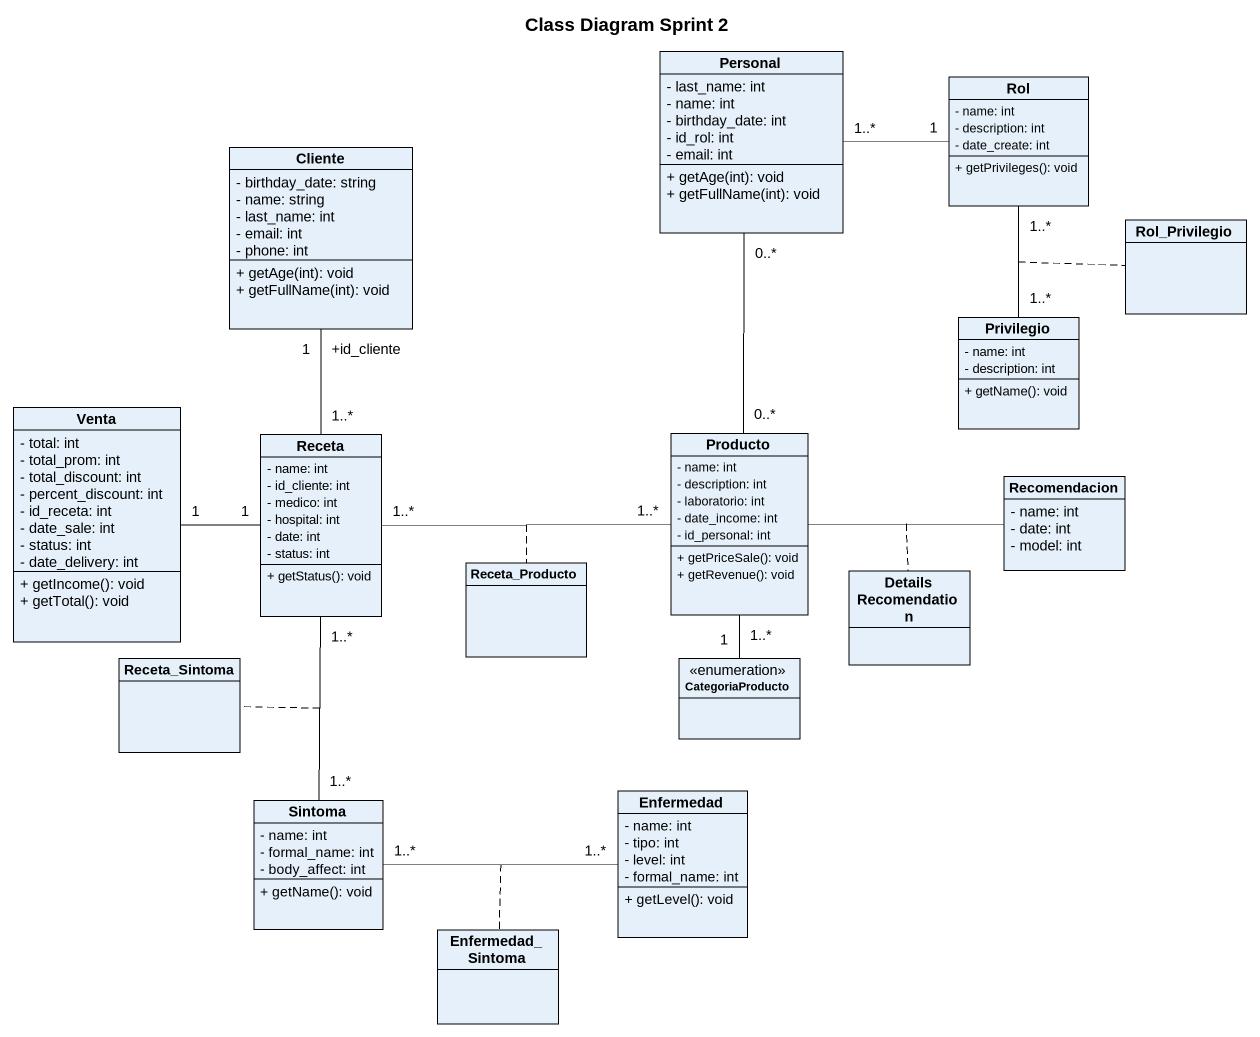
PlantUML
@startuml
title Class Diagram Sprint 2
hide circle
hide empty members
skinparam classAttributeIconSize 0
class Personal {
  - last_name: int
  - name: int
  - birthday_date: int
  - id_rol: int
  - email: int
  + getAge(int): void
  + getFullName(int): void
}
class Rol {
  - name: int
  - description: int
  - date_create: int
  + getPrivileges(): void
}
class Cliente {
  - birthday_date: string
  - name: string
  - last_name: int
  - email: int
  - phone: int
  + getAge(int): void
  + getFullName(int): void
}
class Rol_Privilegio
class Privilegio {
  - name: int
  - description: int
  + getName(): void
}
class Venta {
  - total: int
  - total_prom: int
  - total_discount: int
  - percent_discount: int
  - id_receta: int
  - date_sale: int
  - status: int
  - date_delivery: int
  + getIncome(): void
  + getTotal(): void
}
class Receta {
  - name: int
  - id_cliente: int
  - medico: int
  - hospital: int
  - date: int
  - status: int
  + getStatus(): void
}
class Producto {
  - name: int
  - description: int
  - laboratorio: int
  - date_income: int
  - id_personal: int
  + getPriceSale(): void
  + getRevenue(): void
}
class Recomendacion {
  - name: int
  - date: int
  - model: int
}
class Receta_Producto
class DetailsRecomendation
class Receta_Sintoma
enum CategoriaProducto
class Sintoma {
  - name: int
  - formal_name: int
  - body_affect: int
  + getName(): void
}
class Enfermedad {
  - name: int
  - tipo: int
  - level: int
  - formal_name: int
  + getLevel(): void
}
class Enfermedad_Sintoma
Rol "1" -left- "1..*" Personal
Privilegio "1..*" -up- "1..*" Rol
(Privilegio, Rol) .. Rol_Privilegio
Receta "1..*" -up- "+id_cliente\n1" Cliente
Receta "1" -left- "1" Venta
Receta "1..*" -right- "1..*" Producto
(Receta, Producto) .. Receta_Producto
Receta "1..*" -- "1..*" Sintoma
(Receta, Sintoma) .. Receta_Sintoma
Producto "0..*" -up- "0..*" Personal
Producto -right- Recomendacion
(Producto, Recomendacion) .. DetailsRecomendation
Producto "1..*" -- "1" CategoriaProducto
Sintoma "1..*" -right- "1..*" Enfermedad
(Sintoma, Enfermedad) .. Enfermedad_Sintoma
@enduml
